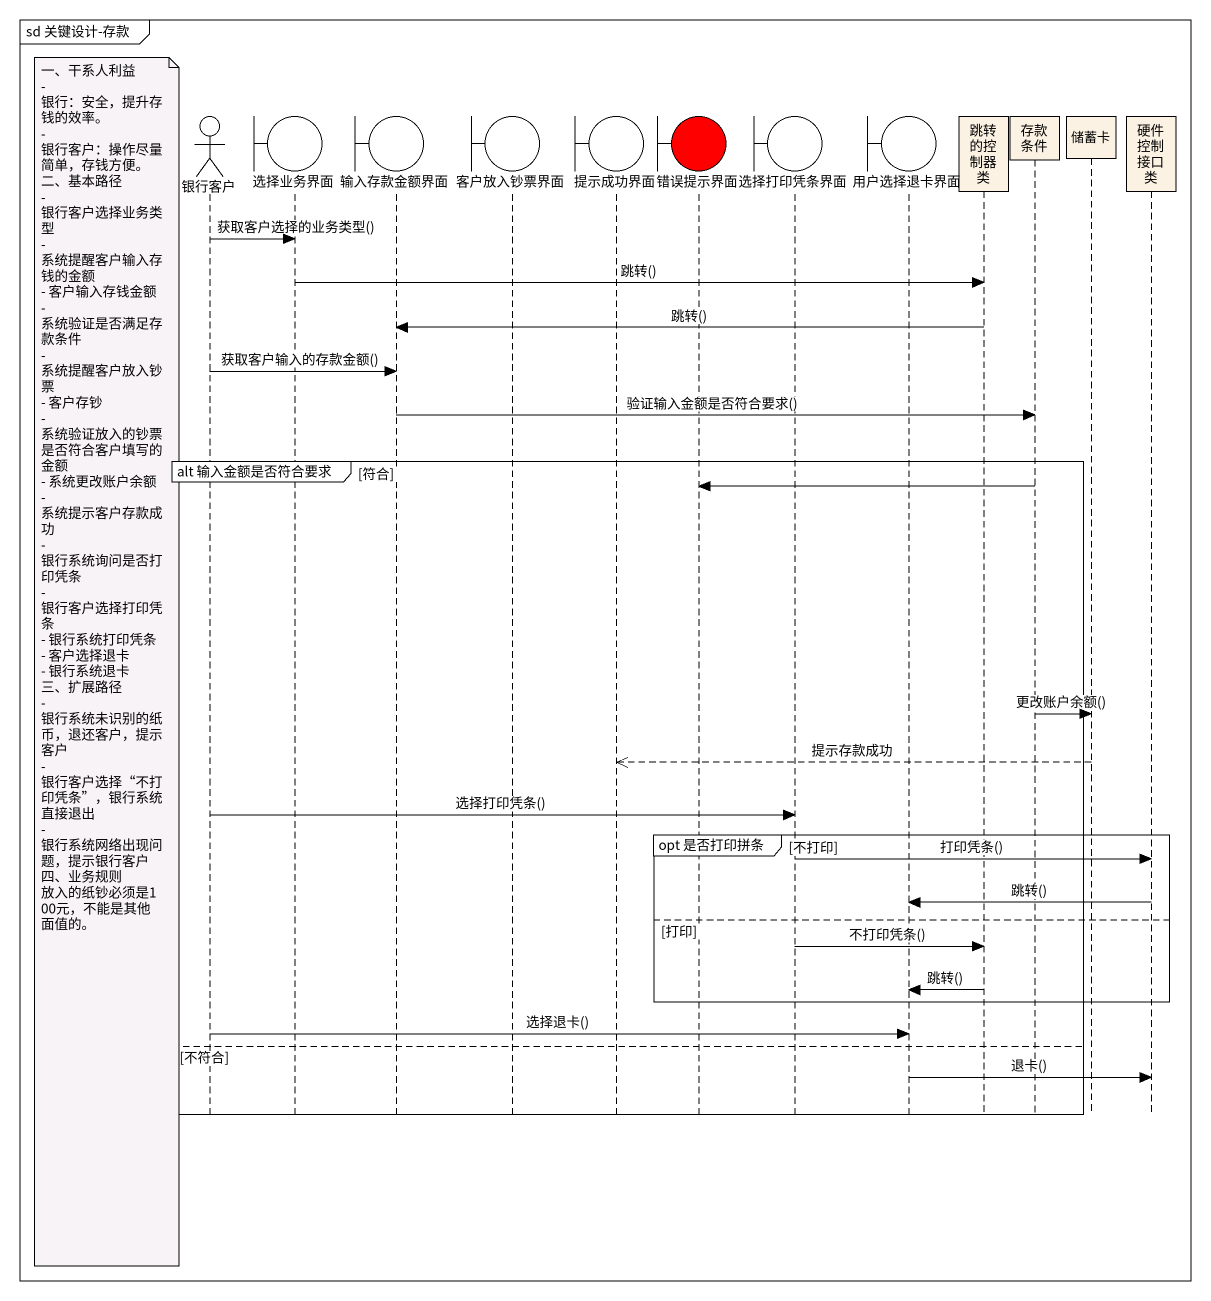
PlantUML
@startuml
mainframe sd 关键设计-存款
hide footbox
actor 银行客户
boundary 选择业务界面
boundary 输入存款金额界面
boundary 客户放入钞票界面
boundary 提示成功界面
boundary 错误提示界面 #FF0000
boundary 选择打印凭条界面
boundary 用户选择退卡界面
participant 跳转的控制器类
participant 存款条件
participant 储蓄卡
participant 硬件控制接口类

银行客户 -> 选择业务界面 : 获取客户选择的业务类型()
选择业务界面 -> 跳转的控制器类 : 跳转()
跳转的控制器类 -> 输入存款金额界面 : 跳转()
银行客户 -> 输入存款金额界面 : 获取客户输入的存款金额()
输入存款金额界面 -> 存款条件 : 验证输入金额是否符合要求()
group alt 输入金额是否符合要求 [符合]
  存款条件 -> 错误提示界面
  note left of 银行客户
    一、干系人利益
    - 银行：安全，提升存钱的效率。
    - 银行客户：操作尽量简单，存钱方便。
    二、基本路径
    - 银行客户选择业务类型
    - 系统提醒客户输入存钱的金额
    - 客户输入存钱金额
    - 系统验证是否满足存款条件
    - 系统提醒客户放入钞票
    - 客户存钞
    - 系统验证放入的钞票是否符合客户填写的金额
    - 系统更改账户余额
    - 系统提示客户存款成功
    - 银行系统询问是否打印凭条
    - 银行客户选择打印凭条
    - 银行系统打印凭条
    - 客户选择退卡
    - 银行系统退卡
    三、扩展路径
    - 银行系统未识别的纸币，退还客户，提示客户
    - 银行客户选择“不打印凭条”，银行系统直接退出
    - 银行系统网络出现问题，提示银行客户
    四、业务规则
    放入的纸钞必须是100元，不能是其他面值的。
  end note
  存款条件 -> 储蓄卡 : 更改账户余额()
  储蓄卡 -->> 提示成功界面 : 提示存款成功
  银行客户 -> 选择打印凭条界面 : 选择打印凭条()
  group opt 是否打印拼条 [不打印]
    选择打印凭条界面 -> 硬件控制接口类 : 打印凭条()
    硬件控制接口类 -> 用户选择退卡界面 : 跳转()
  else 打印
    选择打印凭条界面 -> 跳转的控制器类 : 不打印凭条()
    跳转的控制器类 -> 用户选择退卡界面 : 跳转()
  end
  银行客户 -> 用户选择退卡界面 : 选择退卡()
else 不符合
  用户选择退卡界面 -> 硬件控制接口类 : 退卡()
end
@enduml
